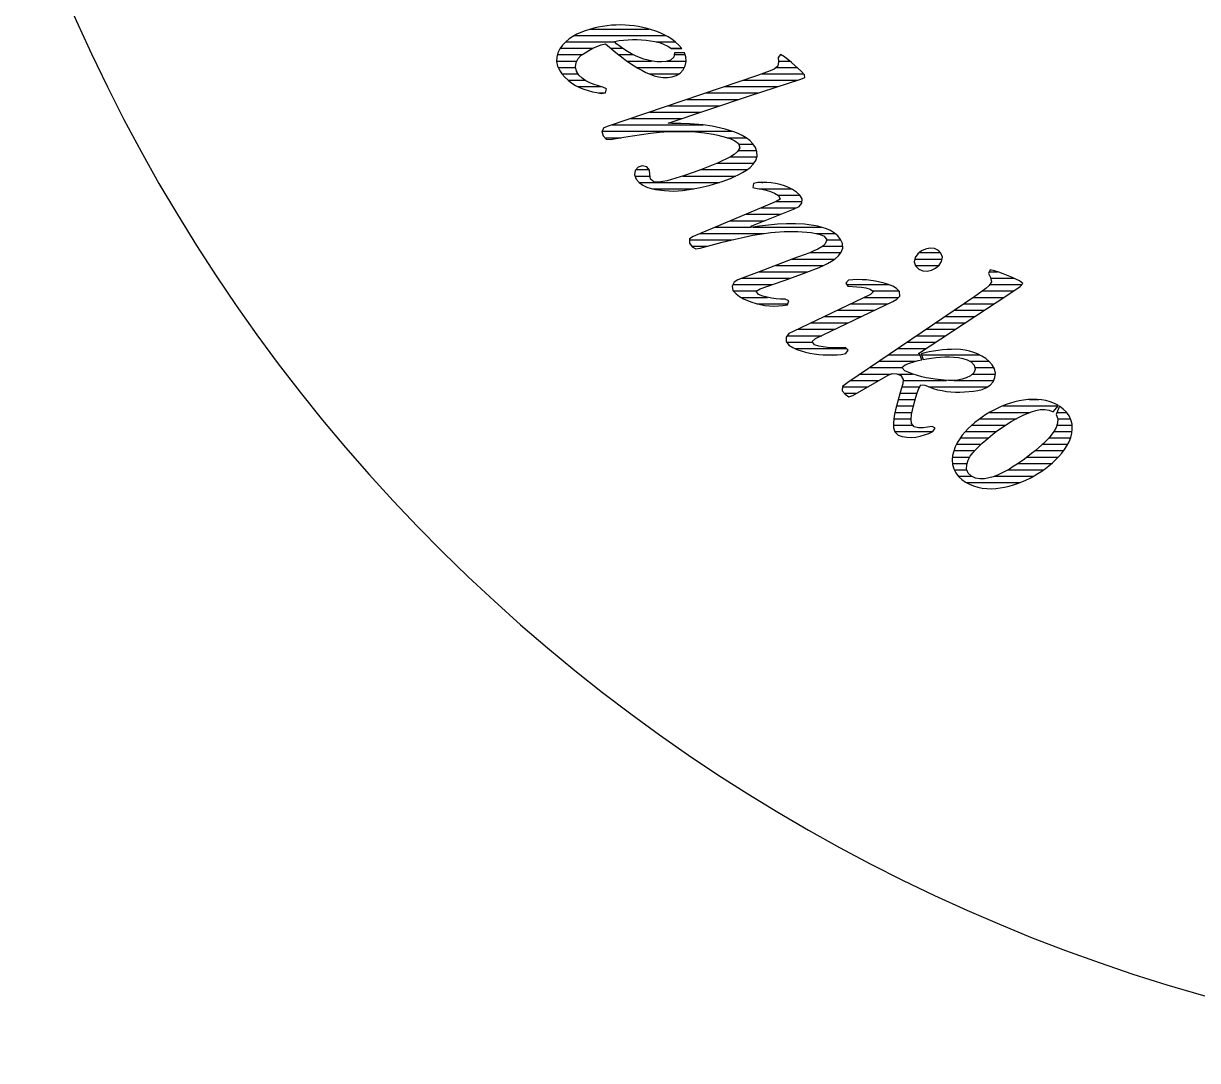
# Model space of a CAD drawing. Extents: x 0 to 93.7, y 0 to 54.9.
# Drawn here: x 36.22 to 54.59, y 0.35 to 16.59 of the extents above; entities that cross this region are included whole.
import ezdxf

# ---------------------------------------------------------------- set-up
doc = ezdxf.new("R2010")
doc.units = 0
doc.layers.add('20', color=53, linetype='CONTINUOUS')
doc.layers.add('21', color=4, linetype='CONTINUOUS')

msp = doc.modelspace()

# ---------------------------------------------------------------- linework, layer by layer
at = {"layer": '20'}
msp.add_arc((62.0945, 27.7584), 27.4064, 199.088, 349.9198, dxfattribs=at)
at = {"layer": '21'}
for p, q in [((45.2819, 16.5431), (45.2124, 16.5305)), ((45.3518, 16.5528), (45.2819, 16.5431)), ((45.422, 16.5596), (45.3518, 16.5528)), ((45.4925, 16.5634), (45.422, 16.5596)), ((45.563, 16.5643), (45.4925, 16.5634)), ((45.6335, 16.5623), (45.563, 16.5643)), ((45.7039, 16.5574), (45.6335, 16.5623)), ((45.774, 16.5495), (45.7039, 16.5574)), ((45.8438, 16.5388), (45.774, 16.5495)), ((45.913, 16.525), (45.8438, 16.5388)), ((44.817, 16.385), (44.7587, 16.3453)), ((44.8787, 16.4191), (44.817, 16.385)), ((44.844, 16.4), (46.2676, 16.4)), ((44.9428, 16.4486), (44.8787, 16.4191)), ((45.0086, 16.4741), (44.9428, 16.4486)), ((45.0756, 16.4962), (45.0086, 16.4741)), ((45.1436, 16.5149), (45.0756, 16.4962)), ((45.0896, 16.5), (46.0107, 16.5)), ((45.2124, 16.5305), (45.1436, 16.5149)), ((45.9815, 16.5084), (45.913, 16.525)), ((46.0494, 16.4889), (45.9815, 16.5084)), ((46.1162, 16.4664), (46.0494, 16.4889)), ((46.182, 16.4407), (46.1162, 16.4664)), ((46.2461, 16.4115), (46.182, 16.4407)), ((46.3083, 16.3781), (46.2461, 16.4115)), ((46.3678, 16.3402), (46.3083, 16.3781)), ((44.6147, 16.1917), (44.5829, 16.1288)), ((44.6562, 16.2487), (44.6147, 16.1917)), ((44.6207, 16.2), (45.1316, 16.2)), ((44.7047, 16.2998), (44.6562, 16.2487)), ((44.7587, 16.3453), (44.7047, 16.2998)), ((44.705, 16.3), (45.4768, 16.3)), ((45.007, 16.1306), (45.0677, 16.1665)), ((45.0677, 16.1665), (45.1301, 16.1993)), ((45.1301, 16.1993), (45.1944, 16.2285)), ((45.1944, 16.2285), (45.2604, 16.2532)), ((45.2604, 16.2532), (45.3283, 16.2701)), ((45.3283, 16.2701), (45.4903, 16.1339)), ((45.4116, 16.2), (45.5926, 16.2)), ((45.4704, 16.3083), (45.5401, 16.3196)), ((45.4997, 16.2701), (45.4704, 16.3083)), ((45.5554, 16.2268), (45.4997, 16.2701)), ((45.5401, 16.3196), (45.6102, 16.3281)), ((45.6126, 16.1855), (45.5554, 16.2268)), ((45.6102, 16.3281), (45.6805, 16.3339)), ((45.6716, 16.1468), (45.6126, 16.1855)), ((45.6805, 16.3339), (45.751, 16.3368)), ((45.751, 16.3368), (45.8215, 16.3367)), ((45.8215, 16.3367), (45.892, 16.3336)), ((45.892, 16.3336), (45.9623, 16.3274)), ((45.9623, 16.3274), (46.0322, 16.3179)), ((46.0322, 16.3179), (46.1016, 16.3051)), ((46.1016, 16.3051), (46.17, 16.288)), ((46.1221, 16.3), (46.42, 16.3)), ((46.17, 16.288), (46.2368, 16.2653)), ((46.2368, 16.2653), (46.3006, 16.2352)), ((46.3006, 16.2352), (46.3582, 16.1947)), ((46.3506, 16.2), (46.5165, 16.2)), ((46.3582, 16.1947), (46.5207, 16.1951)), ((46.4237, 16.2972), (46.3678, 16.3402)), ((46.475, 16.2488), (46.4237, 16.2972)), ((46.5207, 16.1951), (46.475, 16.2488)), ((44.5641, 16.061), (44.5616, 15.9906)), ((44.5616, 15.9906), (44.5763, 15.9218)), ((44.5619, 16), (44.8808, 16)), ((44.5829, 16.1288), (44.5641, 16.061)), ((44.5749, 16.1), (44.963, 16.1)), ((44.8687, 15.9765), (44.9009, 16.039)), ((44.9009, 16.039), (44.9491, 16.0903)), ((44.9491, 16.0903), (45.007, 16.1306)), ((45.4903, 16.1339), (45.6016, 16.0472)), ((45.5338, 16.1), (45.7561, 16.1)), ((45.6016, 16.0472), (45.6585, 16.0054)), ((45.6585, 16.0054), (45.7753, 15.9261)), ((45.6665, 16), (46.0498, 16)), ((45.7327, 16.1115), (45.6716, 16.1468)), ((45.796, 16.0803), (45.7327, 16.1115)), ((45.8613, 16.0535), (45.796, 16.0803)), ((45.9281, 16.0311), (45.8613, 16.0535)), ((45.9962, 16.0123), (45.9281, 16.0311)), ((46.0649, 15.9966), (45.9962, 16.0123)), ((46.1348, 15.9874), (46.0649, 15.9966)), ((46.2054, 15.9864), (46.1348, 15.9874)), ((46.2754, 15.9947), (46.2054, 15.9864)), ((46.3429, 16.0146), (46.2754, 15.9947)), ((46.2934, 16), (46.5888, 16)), ((46.3962, 16.0591), (46.3429, 16.0146)), ((46.4049, 16.127), (46.3962, 16.0591)), ((46.4015, 16.1), (46.5728, 16.1)), ((46.5625, 16.1303), (46.4049, 16.127)), ((46.5852, 16.0637), (46.5625, 16.1303)), ((46.5744, 15.9247), (46.5891, 15.9935)), ((46.5891, 15.9935), (46.5852, 16.0637)), ((48.0329, 15.9867), (48.0228, 15.9182)), ((48.0675, 16.1021), (48.0282, 16.0571)), ((48.0282, 16.0571), (48.0329, 15.9867)), ((48.032, 16), (48.2101, 16)), ((48.0657, 16.1), (48.071, 16.1)), ((48.1276, 16.0669), (48.0675, 16.1021)), ((48.2372, 15.978), (48.1276, 16.0669)), ((44.5763, 15.9218), (44.6061, 15.858)), ((44.5865, 15.9), (44.8603, 15.9)), ((44.6061, 15.858), (44.6462, 15.8)), ((44.6462, 15.8), (44.6923, 15.7466)), ((44.6462, 15.8), (44.8995, 15.8)), ((44.8586, 15.9071), (44.8687, 15.9765)), ((44.8746, 15.8388), (44.8586, 15.9071)), ((44.9127, 15.7796), (44.8746, 15.8388)), ((45.7753, 15.9261), (45.8354, 15.8892)), ((45.8177, 15.9), (46.5619, 15.9)), ((45.8354, 15.8892), (45.8968, 15.8544)), ((45.8968, 15.8544), (45.9597, 15.8225)), ((45.9597, 15.8225), (46.0243, 15.7941)), ((46.0109, 15.8), (46.4789, 15.8)), ((46.435, 15.7734), (46.4953, 15.8099)), ((46.4953, 15.8099), (46.5426, 15.8619)), ((46.5426, 15.8619), (46.5744, 15.9247)), ((47.9043, 15.8455), (47.705, 15.7742)), ((47.7771, 15.8), (48.4265, 15.8)), ((47.9687, 15.8743), (47.9043, 15.8455)), ((48.0228, 15.9182), (47.9687, 15.8743)), ((48.0004, 15.9), (48.3242, 15.9)), ((48.3423, 15.8838), (48.2372, 15.978)), ((48.393, 15.8348), (48.3423, 15.8838)), ((48.4419, 15.7839), (48.393, 15.8348)), ((44.6923, 15.7466), (44.7437, 15.6983)), ((44.7419, 15.7), (45.0049, 15.7)), ((44.7437, 15.6983), (44.7998, 15.6554)), ((44.7998, 15.6554), (44.8596, 15.6181)), ((44.8596, 15.6181), (44.9225, 15.5862)), ((44.9622, 15.7295), (44.9127, 15.7796)), ((45.0202, 15.6895), (44.9622, 15.7295)), ((45.0833, 15.6581), (45.0202, 15.6895)), ((45.1491, 15.6325), (45.0833, 15.6581)), ((45.2838, 15.5903), (45.1491, 15.6325)), ((47.705, 15.7742), (45.3671, 14.9779)), ((46.0243, 15.7941), (46.0906, 15.7701)), ((46.0906, 15.7701), (46.1588, 15.7518)), ((46.1588, 15.7518), (46.2284, 15.7409)), ((46.2284, 15.7409), (46.2989, 15.7396)), ((46.2989, 15.7396), (46.3686, 15.75)), ((46.3686, 15.75), (46.435, 15.7734)), ((47.4871, 15.7), (48.3315, 15.7)), ((47.5791, 15.4545), (48.3841, 15.7172)), ((48.3841, 15.7172), (48.4487, 15.7415)), ((48.4487, 15.7415), (48.4419, 15.7839)), ((44.8953, 15.6), (45.2529, 15.6)), ((44.9225, 15.5862), (44.9878, 15.5593)), ((44.9878, 15.5593), (45.0547, 15.5371)), ((45.0547, 15.5371), (45.1229, 15.5191)), ((45.1229, 15.5191), (45.192, 15.5049)), ((45.192, 15.5049), (45.2618, 15.4942)), ((45.2238, 15.5), (45.3291, 15.5)), ((45.2618, 15.4942), (45.329, 15.4996)), ((45.3454, 15.5635), (45.2838, 15.5903)), ((45.329, 15.4996), (45.3454, 15.5635)), ((46.3076, 15.0294), (47.5791, 15.4545)), ((46.8999, 15.5), (47.7184, 15.5)), ((47.1935, 15.6), (48.025, 15.6)), ((46.3128, 15.3), (47.1169, 15.3)), ((46.6064, 15.4), (47.416, 15.4)), ((45.7256, 15.1), (46.5187, 15.1)), ((46.0192, 15.2), (46.8178, 15.2)), ((45.3011, 14.9531), (45.2684, 14.8949)), ((45.2684, 14.8949), (45.2906, 14.8286)), ((45.2712, 14.9), (47.3042, 14.9)), ((45.3671, 14.9779), (45.3011, 14.9531)), ((45.432, 15), (46.8557, 15)), ((46.0316, 14.8702), (46.1719, 14.8853)), ((46.1719, 14.8853), (46.2422, 14.8912)), ((46.2422, 14.8912), (46.3831, 14.8983)), ((46.3637, 15.0195), (46.3076, 15.0294)), ((46.5048, 15.021), (46.3637, 15.0195)), ((46.3831, 14.8983), (46.4537, 14.8986)), ((46.4537, 14.8986), (46.5948, 14.8962)), ((46.6459, 15.0173), (46.5048, 15.021)), ((46.5948, 14.8962), (46.7357, 14.8892)), ((46.7867, 15.0074), (46.6459, 15.0173)), ((46.7357, 14.8892), (46.8762, 14.8757)), ((46.8568, 14.9999), (46.7867, 15.0074)), ((46.9963, 14.9788), (46.8568, 14.9999)), ((47.0655, 14.9651), (46.9963, 14.9788)), ((47.2024, 14.931), (47.0655, 14.9651)), ((47.2702, 14.9112), (47.2024, 14.931)), ((47.3372, 14.8891), (47.2702, 14.9112)), ((47.4029, 14.8633), (47.3372, 14.8891)), ((45.2906, 14.8286), (45.3358, 14.7754)), ((45.3149, 14.8), (45.5704, 14.8)), ((45.3358, 14.7754), (45.4045, 14.7702)), ((45.4045, 14.7702), (45.6129, 14.8076)), ((45.6129, 14.8076), (45.7521, 14.8307)), ((45.7521, 14.8307), (45.8916, 14.8517)), ((45.8916, 14.8517), (46.0316, 14.8702)), ((46.8762, 14.8757), (46.9461, 14.8659)), ((46.9461, 14.8659), (47.0156, 14.8537)), ((47.0156, 14.8537), (47.0846, 14.8391)), ((47.0846, 14.8391), (47.2212, 14.8038)), ((47.2212, 14.8038), (47.288, 14.7809)), ((47.2323, 14.8), (47.5226, 14.8)), ((47.288, 14.7809), (47.3517, 14.7508)), ((47.3517, 14.7508), (47.4075, 14.7081)), ((47.4666, 14.833), (47.4029, 14.8633)), ((47.4075, 14.7081), (47.4289, 14.6433)), ((47.4101, 14.7), (47.6366, 14.7)), ((47.5273, 14.7972), (47.4666, 14.833)), ((47.5837, 14.7549), (47.5273, 14.7972)), ((47.6333, 14.7048), (47.5837, 14.7549)), ((47.6728, 14.6464), (47.6333, 14.7048)), ((47.3408, 14.5379), (47.2808, 14.5008)), ((47.3954, 14.5824), (47.3408, 14.5379)), ((47.4289, 14.6433), (47.3954, 14.5824)), ((47.4051, 14.6), (47.6897, 14.6)), ((47.6968, 14.5803), (47.6728, 14.6464)), ((47.6989, 14.5102), (47.6968, 14.5803)), ((45.8366, 14.3368), (45.7899, 14.2852)), ((45.9033, 14.3576), (45.8366, 14.3368)), ((45.9719, 14.3448), (45.9033, 14.3576)), ((46.0148, 14.292), (45.9719, 14.3448)), ((46.9611, 14.3521), (46.8296, 14.301)), ((47.0911, 14.407), (46.9611, 14.3521)), ((47.0745, 14.4), (47.6501, 14.4)), ((47.1553, 14.4364), (47.0911, 14.407)), ((47.2187, 14.4674), (47.1553, 14.4364)), ((47.2808, 14.5008), (47.2187, 14.4674)), ((47.2794, 14.5), (47.6958, 14.5)), ((47.5334, 14.292), (47.5899, 14.3341)), ((47.5899, 14.3341), (47.6397, 14.3841)), ((47.6397, 14.3841), (47.6781, 14.4431)), ((47.6781, 14.4431), (47.6989, 14.5102)), ((45.7899, 14.2852), (45.7816, 14.2163)), ((45.7816, 14.2163), (45.8085, 14.1515)), ((45.7884, 14.2), (46.0239, 14.2)), ((45.8033, 14.3), (46.0083, 14.3)), ((45.8085, 14.1515), (45.854, 14.0979)), ((46.0197, 14.2217), (46.0148, 14.292)), ((46.0331, 14.1527), (46.0197, 14.2217)), ((46.0843, 14.1074), (46.0331, 14.1527)), ((46.4287, 14.1651), (46.2928, 14.1269)), ((46.5633, 14.2075), (46.4287, 14.1651)), ((46.5395, 14.2), (47.3675, 14.2)), ((46.6969, 14.2529), (46.5633, 14.2075)), ((46.8296, 14.301), (46.6969, 14.2529)), ((46.8268, 14.3), (47.5442, 14.3)), ((47.1508, 14.1135), (47.283, 14.1627)), ((47.283, 14.1627), (47.3479, 14.1906)), ((47.3479, 14.1906), (47.4115, 14.2211)), ((47.4115, 14.2211), (47.4735, 14.2546)), ((47.4735, 14.2546), (47.5334, 14.292)), ((45.8522, 14.1), (47.1095, 14.1)), ((45.854, 14.0979), (45.9114, 14.0571)), ((45.9114, 14.0571), (45.975, 14.0267)), ((45.975, 14.0267), (46.0421, 14.0049)), ((46.0421, 14.0049), (46.1111, 13.9901)), ((46.0649, 14), (46.7116, 14)), ((46.1541, 14.1015), (46.0843, 14.1074)), ((46.1111, 13.9901), (46.2511, 13.9726)), ((46.224, 14.1115), (46.1541, 14.1015)), ((46.2928, 14.1269), (46.224, 14.1115)), ((46.2511, 13.9726), (46.3214, 13.967)), ((46.3214, 13.967), (46.392, 13.9646)), ((46.392, 13.9646), (46.4625, 13.9661)), ((46.4625, 13.9661), (46.5328, 13.9717)), ((46.5328, 13.9717), (46.6724, 13.9923)), ((46.6724, 13.9923), (46.8109, 14.0196)), ((46.8109, 14.0196), (46.9481, 14.0527)), ((46.9481, 14.0527), (47.0837, 14.0916)), ((47.0837, 14.0916), (47.1508, 14.1135)), ((47.642, 14.0838), (47.6349, 14.019)), ((47.6349, 14.019), (47.7017, 14.0048)), ((47.7089, 14.0979), (47.642, 14.0838)), ((47.7017, 14.0048), (47.7713, 13.9933)), ((47.7794, 14.1002), (47.7089, 14.0979)), ((47.7309, 14), (48.231, 14)), ((47.7713, 13.9933), (47.8402, 13.9781)), ((47.7728, 14.1), (47.7872, 14.1)), ((47.8499, 14.0982), (47.7794, 14.1002)), ((47.8402, 13.9781), (47.9079, 13.9582)), ((47.9202, 14.0919), (47.8499, 14.0982)), ((47.9899, 14.0811), (47.9202, 14.0919)), ((48.0588, 14.0658), (47.9899, 14.0811)), ((48.1263, 14.0455), (48.0588, 14.0658)), ((48.192, 14.0197), (48.1263, 14.0455)), ((48.2549, 13.9879), (48.192, 14.0197)), ((48.3138, 13.949), (48.2549, 13.9879)), ((48.0002, 13.801), (46.6987, 13.2554)), ((47.9079, 13.9582), (47.9734, 13.9319)), ((47.9734, 13.9319), (48.0338, 13.8957)), ((47.9978, 13.8), (48.4025, 13.8)), ((48.0586, 13.8394), (48.0002, 13.801)), ((48.0267, 13.9), (48.3678, 13.9)), ((48.0338, 13.8957), (48.0586, 13.8394)), ((48.3665, 13.9022), (48.3138, 13.949)), ((48.4039, 13.8431), (48.3665, 13.9022)), ((48.4017, 13.774), (48.4039, 13.8431)), ((47.5207, 13.6), (48.0655, 13.6)), ((47.6154, 13.4202), (48.2707, 13.682)), ((47.7593, 13.7), (48.3103, 13.7)), ((48.2707, 13.682), (48.3565, 13.7211)), ((48.3565, 13.7211), (48.4017, 13.774)), ((47.2822, 13.5), (47.8151, 13.5)), ((47.5981, 13.3937), (47.6154, 13.4202)), ((47.7376, 13.4149), (47.5981, 13.3937)), ((47.8777, 13.4317), (47.7376, 13.4149)), ((48.0183, 13.4438), (47.8777, 13.4317)), ((48.1593, 13.4506), (48.0183, 13.4438)), ((48.3004, 13.4513), (48.1593, 13.4506)), ((48.4413, 13.4442), (48.3004, 13.4513)), ((48.5115, 13.4371), (48.4413, 13.4442)), ((48.5814, 13.4271), (48.5115, 13.4371)), ((48.6506, 13.4136), (48.5814, 13.4271)), ((48.719, 13.3961), (48.6506, 13.4136)), ((46.6987, 13.2554), (46.6416, 13.2166)), ((46.805, 13.3), (47.8054, 13.3)), ((47.0436, 13.4), (47.6022, 13.4)), ((47.358, 13.2126), (47.4956, 13.2439)), ((47.4956, 13.2439), (47.6339, 13.2721)), ((47.6339, 13.2721), (47.773, 13.2958)), ((47.6395, 13.4), (48.7037, 13.4)), ((47.773, 13.2958), (47.913, 13.3139)), ((47.913, 13.3139), (47.9832, 13.3205)), ((47.9832, 13.3205), (48.1241, 13.3292)), ((48.1241, 13.3292), (48.2652, 13.3316)), ((48.2652, 13.3316), (48.3357, 13.3303)), ((48.3357, 13.3303), (48.4062, 13.327)), ((48.4062, 13.327), (48.4765, 13.3214)), ((48.4765, 13.3214), (48.5466, 13.3131)), ((48.5466, 13.3131), (48.6162, 13.3011)), ((48.6162, 13.3011), (48.6845, 13.2837)), ((48.6206, 13.3), (48.9188, 13.3)), ((48.6845, 13.2837), (48.7491, 13.2558)), ((48.7858, 13.3734), (48.719, 13.3961)), ((48.7491, 13.2558), (48.7913, 13.2018)), ((48.8501, 13.3445), (48.7858, 13.3734)), ((48.9101, 13.3076), (48.8501, 13.3445)), ((48.9632, 13.2612), (48.9101, 13.3076)), ((49.0066, 13.2057), (48.9632, 13.2612)), ((46.6416, 13.2166), (46.6436, 13.1487)), ((46.6421, 13.2), (47.3073, 13.2)), ((46.6436, 13.1487), (46.6824, 13.09)), ((46.6758, 13.1), (46.9169, 13.1)), ((46.6824, 13.09), (46.7423, 13.058)), ((46.7423, 13.058), (46.8112, 13.0724)), ((46.8112, 13.0724), (47.1525, 13.1617)), ((47.1525, 13.1617), (47.358, 13.2126)), ((48.6504, 13.057), (48.5871, 13.0259)), ((48.7109, 13.0933), (48.6504, 13.057)), ((48.7642, 13.1394), (48.7109, 13.0933)), ((48.7187, 13.1), (49.038, 13.1)), ((48.7913, 13.2018), (48.7642, 13.1394)), ((48.7905, 13.2), (49.0091, 13.2)), ((49.0353, 13.1415), (49.0066, 13.2057)), ((49.0171, 13.0052), (49.0399, 13.0716)), ((49.0399, 13.0716), (49.0353, 13.1415)), ((50.335, 13.0571), (50.2716, 13.0263)), ((50.4038, 13.0715), (50.335, 13.0571)), ((50.4735, 13.0636), (50.4038, 13.0715)), ((50.5358, 13.0312), (50.4735, 13.0636)), ((48.2567, 12.9025), (47.7298, 12.6999)), ((48.2503, 12.9), (48.9168, 12.9)), ((48.5222, 12.9982), (48.2567, 12.9025)), ((48.5871, 13.0259), (48.5222, 12.9982)), ((48.5266, 13), (49.0132, 13)), ((48.8005, 12.8306), (48.8621, 12.865)), ((48.8621, 12.865), (48.9215, 12.903)), ((48.9215, 12.903), (48.975, 12.9489)), ((48.975, 12.9489), (49.0171, 13.0052)), ((50.1742, 12.9267), (50.1582, 12.8586)), ((50.1679, 12.9), (50.5931, 12.9)), ((50.216, 12.9831), (50.1742, 12.9267)), ((50.2716, 13.0263), (50.216, 12.9831)), ((50.2378, 13), (50.5672, 13)), ((50.5728, 12.9944), (50.5358, 13.0312)), ((50.5467, 12.8028), (50.5859, 12.8611)), ((50.5986, 12.9297), (50.5728, 12.9944)), ((50.5859, 12.8611), (50.5986, 12.9297)), ((47.7298, 12.6999), (47.4652, 12.6017)), ((47.7301, 12.7), (48.4918, 12.7)), ((47.9902, 12.8), (48.7397, 12.8)), ((48.2104, 12.5971), (48.4756, 12.6937)), ((48.4756, 12.6937), (48.6731, 12.77)), ((48.6731, 12.77), (48.7375, 12.7989)), ((48.7375, 12.7989), (48.8005, 12.8306)), ((50.1582, 12.8586), (50.1787, 12.7921)), ((50.1763, 12.8), (50.5434, 12.8)), ((50.1787, 12.7921), (50.2277, 12.7418)), ((50.2277, 12.7418), (50.2919, 12.7136)), ((50.2919, 12.7136), (50.362, 12.7092)), ((50.362, 12.7092), (50.4306, 12.7249)), ((50.4306, 12.7249), (50.4933, 12.7569)), ((50.4933, 12.7569), (50.5467, 12.8028)), ((51.3458, 12.7296), (51.3193, 12.6748)), ((51.3315, 12.7), (51.461, 12.7)), ((51.4142, 12.7144), (51.3458, 12.7296)), ((51.4817, 12.6936), (51.4142, 12.7144)), ((51.5483, 12.6703), (51.4817, 12.6936)), ((47.3391, 12.5401), (47.3119, 12.4767)), ((47.3219, 12.5), (47.9378, 12.5)), ((47.3996, 12.5758), (47.3391, 12.5401)), ((47.4652, 12.6017), (47.3996, 12.5758)), ((47.4609, 12.6), (48.2185, 12.6)), ((47.7451, 12.4314), (48.2104, 12.5971)), ((49.1296, 12.5686), (49.0854, 12.5241)), ((49.0854, 12.5241), (49.1205, 12.4751)), ((49.1026, 12.5), (49.7595, 12.5)), ((49.1999, 12.5747), (49.1296, 12.5686)), ((49.2704, 12.5772), (49.1999, 12.5747)), ((49.341, 12.5764), (49.2704, 12.5772)), ((49.4114, 12.5722), (49.341, 12.5764)), ((49.4816, 12.5649), (49.4114, 12.5722)), ((49.5514, 12.5543), (49.4816, 12.5649)), ((49.6205, 12.5404), (49.5514, 12.5543)), ((49.6889, 12.523), (49.6205, 12.5404)), ((49.7561, 12.5014), (49.6889, 12.523)), ((49.8214, 12.4749), (49.7561, 12.5014)), ((51.3193, 12.6748), (51.3501, 12.6113)), ((51.367, 12.5444), (51.3297, 12.4856)), ((51.3388, 12.5), (51.8413, 12.5)), ((51.3501, 12.6113), (51.367, 12.5444)), ((51.353, 12.6), (51.7196, 12.6)), ((51.6794, 12.6183), (51.5483, 12.6703)), ((51.8079, 12.5599), (51.6794, 12.6183)), ((51.8579, 12.5181), (51.8079, 12.5599)), ((51.815, 12.4713), (51.8579, 12.5181)), ((47.3119, 12.4767), (47.3215, 12.4075)), ((47.3215, 12.4075), (47.3697, 12.3566)), ((47.3286, 12.4), (47.6949, 12.4)), ((47.3697, 12.3566), (47.4264, 12.3146)), ((47.4264, 12.3146), (47.4872, 12.279)), ((47.6861, 12.3945), (47.7451, 12.4314)), ((47.7235, 12.345), (47.6861, 12.3945)), ((47.7892, 12.3194), (47.7235, 12.345)), ((47.8573, 12.3013), (47.7892, 12.3194)), ((49.4715, 12.3466), (48.263, 11.766)), ((51.105, 12.3154), (49.1198, 10.9681)), ((49.1205, 12.4751), (49.2612, 12.4655)), ((49.2612, 12.4655), (49.3314, 12.4577)), ((49.3314, 12.4577), (49.401, 12.4467)), ((49.401, 12.4467), (49.4697, 12.4303)), ((49.4697, 12.4303), (49.5227, 12.3916)), ((49.5227, 12.3916), (49.4715, 12.3466)), ((49.5112, 12.4), (49.9206, 12.4)), ((49.8833, 12.4412), (49.8214, 12.4749)), ((49.9295, 12.3902), (49.8833, 12.4412)), ((49.8834, 12.2704), (49.9317, 12.3204)), ((49.9317, 12.3204), (49.9295, 12.3902)), ((50.2261, 11.42), (51.6409, 12.3507)), ((51.2206, 12.3963), (51.105, 12.3154)), ((51.2768, 12.4389), (51.2206, 12.3963)), ((51.2254, 12.4), (51.7121, 12.4)), ((51.3297, 12.4856), (51.2768, 12.4389)), ((51.6409, 12.3507), (51.815, 12.4713)), ((47.4514, 12.3), (47.8641, 12.3)), ((47.4872, 12.279), (47.551, 12.2489)), ((47.551, 12.2489), (47.6169, 12.2237)), ((47.6169, 12.2237), (47.6844, 12.2031)), ((47.6844, 12.2031), (47.7531, 12.1868)), ((47.6974, 12.2), (48.179, 12.2)), ((47.7531, 12.1868), (47.8226, 12.1748)), ((47.8226, 12.1748), (47.8927, 12.1671)), ((47.9267, 12.288), (47.8573, 12.3013)), ((47.8927, 12.1671), (47.9632, 12.1639)), ((47.9966, 12.2787), (47.9267, 12.288)), ((47.9632, 12.1639), (48.0337, 12.1654)), ((48.0669, 12.2734), (47.9966, 12.2787)), ((48.0337, 12.1654), (48.104, 12.172)), ((48.1375, 12.2724), (48.0669, 12.2734)), ((48.104, 12.172), (48.1735, 12.1841)), ((48.1949, 12.2456), (48.1375, 12.2724)), ((48.1735, 12.1841), (48.1949, 12.2456)), ((48.6143, 11.6537), (49.8222, 12.2354)), ((49.1664, 12.2), (49.7487, 12.2)), ((49.3746, 12.3), (49.912, 12.3)), ((49.8222, 12.2354), (49.8834, 12.2704)), ((50.935, 12.2), (51.4118, 12.2)), ((51.0823, 12.3), (51.5638, 12.3)), ((48.7501, 12), (49.3334, 12)), ((48.9582, 12.1), (49.5411, 12.1)), ((50.6403, 12), (51.1078, 12)), ((50.7876, 12.1), (51.2598, 12.1)), ((48.263, 11.766), (48.1963, 11.7329)), ((48.3337, 11.8), (48.9182, 11.8)), ((48.5419, 11.9), (49.1258, 11.9)), ((50.3456, 11.8), (50.8037, 11.8)), ((50.4929, 11.9), (50.9557, 11.9)), ((48.1963, 11.7329), (48.1552, 11.6775)), ((48.1552, 11.6775), (48.1552, 11.6078)), ((48.1552, 11.6078), (48.1986, 11.5541)), ((48.1615, 11.6), (48.5672, 11.6)), ((48.1719, 11.7), (48.7105, 11.7)), ((48.5611, 11.6086), (48.6143, 11.6537)), ((48.596, 11.5593), (48.5611, 11.6086)), ((50.0509, 11.6), (50.4997, 11.6)), ((50.1983, 11.7), (50.6517, 11.7)), ((48.1986, 11.5541), (48.258, 11.5163)), ((48.258, 11.5163), (48.3219, 11.4863)), ((48.2927, 11.5), (49.0991, 11.5)), ((48.3219, 11.4863), (48.3883, 11.4624)), ((48.3883, 11.4624), (48.4562, 11.4433)), ((48.4562, 11.4433), (48.5251, 11.4282)), ((48.5251, 11.4282), (48.5947, 11.4164)), ((48.5947, 11.4164), (48.6647, 11.4076)), ((48.6633, 11.5384), (48.596, 11.5593)), ((48.7326, 11.5252), (48.6633, 11.5384)), ((48.6647, 11.4076), (48.735, 11.4015)), ((48.8026, 11.5166), (48.7326, 11.5252)), ((48.735, 11.4015), (48.8055, 11.398)), ((48.7649, 11.4), (48.9524, 11.4)), ((48.873, 11.5115), (48.8026, 11.5166)), ((48.8055, 11.398), (48.876, 11.3972)), ((48.9435, 11.5098), (48.873, 11.5115)), ((48.876, 11.3972), (48.9465, 11.3995)), ((49.0141, 11.5116), (48.9435, 11.5098)), ((48.9465, 11.3995), (49.0168, 11.4056)), ((49.0844, 11.5173), (49.0141, 11.5116)), ((49.0168, 11.4056), (49.0861, 11.4186)), ((49.1225, 11.4722), (49.0844, 11.5173)), ((49.0861, 11.4186), (49.1225, 11.4722)), ((49.7562, 11.4), (50.2491, 11.4)), ((49.9036, 11.5), (50.3477, 11.5)), ((50.2432, 11.4168), (50.2261, 11.42)), ((50.2755, 11.3239), (50.2432, 11.4168)), ((50.324, 11.4316), (50.2677, 11.4175)), ((50.2677, 11.4175), (50.3, 11.3289)), ((50.274, 11.4), (51.181, 11.4)), ((50.3929, 11.4465), (50.324, 11.4316)), ((50.4623, 11.4592), (50.3929, 11.4465)), ((50.5322, 11.4696), (50.4623, 11.4592)), ((50.6023, 11.4775), (50.5322, 11.4696)), ((50.6726, 11.4831), (50.6023, 11.4775)), ((50.7431, 11.4863), (50.6726, 11.4831)), ((50.8136, 11.4871), (50.7431, 11.4863)), ((50.8841, 11.4831), (50.8136, 11.4871)), ((50.954, 11.474), (50.8841, 11.4831)), ((51.0231, 11.4596), (50.954, 11.474)), ((51.0907, 11.4394), (51.0231, 11.4596)), ((51.1561, 11.4131), (51.0907, 11.4394)), ((51.2186, 11.3803), (51.1561, 11.4131)), ((49.6089, 11.3), (50.1765, 11.3)), ((49.9666, 11.1998), (50.0182, 11.2448)), ((50.0182, 11.2448), (50.0835, 11.2716)), ((50.0835, 11.2716), (50.1506, 11.2932)), ((50.1506, 11.2932), (50.2189, 11.3112)), ((50.2189, 11.3112), (50.2755, 11.3239)), ((50.3, 11.3289), (50.3571, 11.3396)), ((50.3571, 11.3396), (50.4268, 11.3503)), ((50.4268, 11.3503), (50.4969, 11.3587)), ((50.4969, 11.3587), (50.5672, 11.3644)), ((50.5672, 11.3644), (50.6377, 11.3675)), ((50.6377, 11.3675), (50.7083, 11.3677)), ((50.7083, 11.3677), (50.7787, 11.3644)), ((50.7787, 11.3644), (50.8489, 11.3568)), ((50.8489, 11.3568), (50.9182, 11.3437)), ((50.9182, 11.3437), (50.9855, 11.3226)), ((50.9855, 11.3226), (51.0473, 11.289)), ((51.0271, 11.3), (51.3261, 11.3)), ((51.0473, 11.289), (51.0951, 11.2377)), ((51.0951, 11.2377), (51.1108, 11.1702)), ((51.2773, 11.3412), (51.2186, 11.3803)), ((51.3311, 11.2957), (51.2773, 11.3412)), ((51.3776, 11.2427), (51.3311, 11.2957)), ((51.412, 11.1813), (51.3776, 11.2427)), ((49.1995, 10.7628), (49.7486, 11.0819)), ((49.3142, 11.1), (49.7931, 11.1)), ((49.4615, 11.2), (49.9668, 11.2)), ((49.7486, 11.0819), (49.8138, 11.1084)), ((49.8138, 11.1084), (49.8834, 11.1051)), ((49.8834, 11.1051), (49.947, 11.0753)), ((49.8942, 11.1), (50.1335, 11.1)), ((49.947, 11.0753), (49.9828, 11.0164)), ((50.0118, 11.1516), (49.9666, 11.1998)), ((50.0757, 11.1216), (50.0118, 11.1516)), ((50.1417, 11.0969), (50.0757, 11.1216)), ((50.2091, 11.0759), (50.1417, 11.0969)), ((50.2773, 11.0579), (50.2091, 11.0759)), ((50.3462, 11.0424), (50.2773, 11.0579)), ((50.4155, 11.0292), (50.3462, 11.0424)), ((50.4852, 11.0183), (50.4155, 11.0292)), ((50.9731, 11.0403), (50.9059, 11.0192)), ((51.0364, 11.0713), (50.9731, 11.0403)), ((51.0896, 11.1171), (51.0364, 11.0713)), ((51.0697, 11.1), (51.427, 11.1)), ((51.1108, 11.1702), (51.0896, 11.1171)), ((51.1038, 11.2), (51.4015, 11.2)), ((51.3931, 10.9788), (51.4217, 11.043)), ((51.4282, 11.1129), (51.412, 11.1813)), ((51.4217, 11.043), (51.4282, 11.1129)), ((49.0365, 10.9054), (49.0332, 10.8384)), ((49.0363, 10.9), (49.4356, 10.9)), ((49.1198, 10.9681), (49.0365, 10.9054)), ((49.1669, 11), (49.6076, 11)), ((49.9798, 10.9464), (49.9382, 10.8116)), ((49.9654, 10.9), (50.2442, 10.9)), ((49.9828, 11.0164), (49.9798, 10.9464)), ((49.9821, 11), (50.6653, 11)), ((50.2049, 10.8046), (50.2288, 10.8709)), ((50.2288, 10.8709), (50.2615, 10.9327)), ((50.2615, 10.9327), (50.3255, 10.9273)), ((50.3255, 10.9273), (50.39, 10.8987)), ((50.387, 10.9), (51.306, 10.9)), ((50.39, 10.8987), (50.4563, 10.8745)), ((50.4563, 10.8745), (50.524, 10.8549)), ((50.6254, 11.0024), (50.4852, 11.0183)), ((50.524, 10.8549), (50.5929, 10.8396)), ((50.5929, 10.8396), (50.6626, 10.8285)), ((50.6958, 10.9981), (50.6254, 11.0024)), ((50.7664, 10.9991), (50.6958, 10.9981)), ((50.8366, 11.0058), (50.7664, 10.9991)), ((50.7762, 11), (51.4026, 11)), ((50.9059, 11.0192), (50.8366, 11.0058)), ((51.085, 10.8294), (51.1546, 10.8409)), ((51.1546, 10.8409), (51.2226, 10.8597)), ((51.2226, 10.8597), (51.2874, 10.8876)), ((51.2874, 10.8876), (51.346, 10.9267)), ((51.346, 10.9267), (51.3931, 10.9788)), ((49.0332, 10.8384), (49.0753, 10.7822)), ((49.062, 10.8), (49.2636, 10.8)), ((49.0753, 10.7822), (49.1332, 10.7436)), ((49.1332, 10.7436), (49.1995, 10.7628)), ((49.9005, 10.6756), (49.8667, 10.5386)), ((49.9382, 10.8116), (49.9005, 10.6756)), ((49.9072, 10.7), (50.1728, 10.7)), ((49.9349, 10.8), (50.2034, 10.8)), ((50.1451, 10.6016), (50.1833, 10.7374)), ((50.1833, 10.7374), (50.2049, 10.8046)), ((50.6626, 10.8285), (50.7328, 10.8213)), ((50.7328, 10.8213), (50.8032, 10.8176)), ((50.8032, 10.8176), (50.8738, 10.8169)), ((50.8738, 10.8169), (50.9443, 10.8189)), ((50.9443, 10.8189), (51.085, 10.8294)), ((51.7305, 10.6624), (51.6626, 10.6433)), ((51.7993, 10.6779), (51.7305, 10.6624)), ((51.8688, 10.6901), (51.7993, 10.6779)), ((51.9388, 10.6986), (51.8688, 10.6901)), ((52.0092, 10.7029), (51.9388, 10.6986)), ((51.9618, 10.7), (52.1062, 10.7)), ((52.0798, 10.7023), (52.0092, 10.7029)), ((52.1501, 10.6961), (52.0798, 10.7023)), ((52.2195, 10.6836), (52.1501, 10.6961)), ((52.2873, 10.6643), (52.2195, 10.6836)), ((52.3527, 10.638), (52.2873, 10.6643)), ((49.8667, 10.5386), (49.8516, 10.4697)), ((49.8583, 10.5), (50.1223, 10.5)), ((49.8819, 10.6), (50.1448, 10.6)), ((50.1153, 10.4637), (50.1287, 10.5329)), ((50.1287, 10.5329), (50.1451, 10.6016)), ((51.3405, 10.5011), (51.2801, 10.4645)), ((51.3387, 10.5), (51.9707, 10.5)), ((51.4023, 10.5351), (51.3405, 10.5011)), ((51.4655, 10.5665), (51.4023, 10.5351)), ((51.53, 10.5951), (51.4655, 10.5665)), ((51.5957, 10.6208), (51.53, 10.5951)), ((51.5425, 10.6), (52.411, 10.6)), ((51.6626, 10.6433), (51.5957, 10.6208)), ((51.8634, 10.4546), (51.9279, 10.4832)), ((51.9279, 10.4832), (51.9936, 10.509)), ((51.9936, 10.509), (52.061, 10.5298)), ((52.061, 10.5298), (52.1301, 10.5436)), ((52.1301, 10.5436), (52.2005, 10.5469)), ((52.2005, 10.5469), (52.27, 10.5355)), ((52.27, 10.5355), (52.334, 10.5063)), ((52.334, 10.5063), (52.415, 10.6048)), ((52.415, 10.6048), (52.3527, 10.638)), ((52.4324, 10.594), (52.3808, 10.4646)), ((52.3949, 10.5), (52.5414, 10.5)), ((52.4892, 10.5522), (52.4324, 10.594)), ((52.5395, 10.5027), (52.4892, 10.5522)), ((52.5807, 10.4456), (52.5395, 10.5027)), ((49.839, 10.4002), (49.8322, 10.33)), ((49.8322, 10.33), (49.8339, 10.2596)), ((49.8329, 10.3), (50.1341, 10.3)), ((49.8516, 10.4697), (49.839, 10.4002)), ((49.839, 10.4), (50.109, 10.4)), ((50.1083, 10.3935), (50.1153, 10.4637)), ((50.1143, 10.3235), (50.1083, 10.3935)), ((50.1581, 10.2715), (50.1143, 10.3235)), ((51.0553, 10.2944), (51.0041, 10.2458)), ((51.1087, 10.3405), (51.0553, 10.2944)), ((51.0618, 10.3), (51.589, 10.3)), ((51.1641, 10.3842), (51.1087, 10.3405)), ((51.2213, 10.4256), (51.1641, 10.3842)), ((51.1859, 10.4), (51.7576, 10.4)), ((51.2801, 10.4645), (51.2213, 10.4256)), ((51.5572, 10.28), (51.6766, 10.3552)), ((51.6766, 10.3552), (51.8, 10.4235)), ((51.8, 10.4235), (51.8634, 10.4546)), ((52.4017, 10.3299), (52.3778, 10.2637)), ((52.3808, 10.4646), (52.4068, 10.3999)), ((52.3909, 10.3), (52.6283, 10.3)), ((52.4068, 10.3999), (52.4017, 10.3299)), ((52.4067, 10.4), (52.602, 10.4)), ((52.6105, 10.3818), (52.5807, 10.4456)), ((52.6275, 10.3134), (52.6105, 10.3818)), ((52.6316, 10.243), (52.6275, 10.3134)), ((49.8339, 10.2596), (49.8556, 10.193)), ((49.8533, 10.2), (50.45, 10.2)), ((49.8556, 10.193), (49.9057, 10.1443)), ((49.9057, 10.1443), (49.9717, 10.12)), ((49.9717, 10.12), (50.0413, 10.1089)), ((50.0413, 10.1089), (50.1118, 10.1074)), ((50.1118, 10.1074), (50.182, 10.1138)), ((50.2267, 10.2567), (50.1581, 10.2715)), ((50.182, 10.1138), (50.2513, 10.1271)), ((50.2972, 10.2581), (50.2267, 10.2567)), ((50.2513, 10.1271), (50.3192, 10.1463)), ((50.3672, 10.267), (50.2972, 10.2581)), ((50.3192, 10.1463), (50.3854, 10.1707)), ((50.4364, 10.2804), (50.3672, 10.267)), ((50.3854, 10.1707), (50.4497, 10.1996)), ((50.4876, 10.2512), (50.4364, 10.2804)), ((50.4497, 10.1996), (50.4876, 10.2512)), ((50.9104, 10.1405), (50.8692, 10.0832)), ((50.9556, 10.1946), (50.9104, 10.1405)), ((51.0041, 10.2458), (50.9556, 10.1946)), ((50.9607, 10.2), (51.4435, 10.2)), ((51.2765, 10.0666), (51.3856, 10.1561)), ((51.3856, 10.1561), (51.4418, 10.1988)), ((51.4418, 10.1988), (51.5572, 10.28)), ((52.3031, 10.1443), (52.2569, 10.0909)), ((52.3438, 10.2018), (52.3031, 10.1443)), ((52.3425, 10.2), (52.6269, 10.2)), ((52.3778, 10.2637), (52.3438, 10.2018)), ((52.5802, 10.0392), (52.6062, 10.1047)), ((52.6062, 10.1047), (52.6239, 10.173)), ((52.6239, 10.173), (52.6316, 10.243)), ((50.8007, 9.96), (50.7757, 9.8941)), ((50.8322, 10.0231), (50.8007, 9.96)), ((50.8207, 10), (51.2031, 10)), ((50.8692, 10.0832), (50.8322, 10.0231)), ((50.8813, 10.1), (51.3172, 10.1)), ((51.0767, 9.8677), (51.1233, 9.9206)), ((51.1233, 9.9206), (51.1726, 9.9711)), ((51.1726, 9.9711), (51.2238, 10.0197)), ((51.2238, 10.0197), (51.2765, 10.0666)), ((52.1567, 9.9917), (52.0504, 9.8988)), ((52.2078, 10.0403), (52.1567, 9.9917)), ((52.1654, 10), (52.5597, 10)), ((52.2569, 10.0909), (52.2078, 10.0403)), ((52.2648, 10.1), (52.6043, 10.1)), ((52.5092, 9.9174), (52.5474, 9.9767)), ((52.5474, 9.9767), (52.5802, 10.0392)), ((50.7591, 9.8255), (50.7526, 9.7553)), ((50.7526, 9.7553), (50.7579, 9.6851)), ((50.7567, 9.8), (51.0282, 9.8)), ((50.7757, 9.8941), (50.7591, 9.8255)), ((50.778, 9.9), (51.1051, 9.9)), ((50.9789, 9.6824), (51.0005, 9.7494)), ((51.0005, 9.7494), (51.0344, 9.8113)), ((51.0344, 9.8113), (51.0767, 9.8677)), ((51.8835, 9.7686), (51.7678, 9.6878)), ((51.9957, 9.8542), (51.8835, 9.7686)), ((51.9246, 9.8), (52.4121, 9.8)), ((52.0504, 9.8988), (51.9957, 9.8542)), ((52.0518, 9.9), (52.496, 9.9)), ((52.3192, 9.7095), (52.3708, 9.7576)), ((52.3708, 9.7576), (52.42, 9.8081)), ((52.42, 9.8081), (52.4664, 9.8613)), ((52.4664, 9.8613), (52.5092, 9.9174)), ((50.7568, 9.7), (50.9846, 9.7)), ((50.7579, 9.6851), (50.7763, 9.6171)), ((50.7763, 9.6171), (50.8075, 9.5539)), ((50.7847, 9.6), (50.9807, 9.6)), ((50.8075, 9.5539), (50.8498, 9.4976)), ((50.9761, 9.6122), (50.9789, 9.6824)), ((51.0007, 9.5468), (50.9761, 9.6122)), ((51.5869, 9.578), (51.5242, 9.5458)), ((51.6483, 9.6128), (51.5869, 9.578)), ((51.6258, 9.6), (52.1811, 9.6)), ((51.7086, 9.6495), (51.6483, 9.6128)), ((51.7678, 9.6878), (51.7086, 9.6495)), ((51.7852, 9.7), (52.308, 9.7)), ((52.0932, 9.5409), (52.1523, 9.5795)), ((52.1523, 9.5795), (52.2097, 9.6204)), ((52.2097, 9.6204), (52.2654, 9.6638)), ((52.2654, 9.6638), (52.3192, 9.7095)), ((50.848, 9.5), (51.052, 9.5)), ((50.8498, 9.4976), (50.9011, 9.4492)), ((50.9011, 9.4492), (50.9589, 9.4088)), ((50.9589, 9.4088), (51.0208, 9.3749)), ((50.975, 9.4), (51.8104, 9.4)), ((51.0524, 9.4996), (51.0007, 9.5468)), ((51.0208, 9.3749), (51.0858, 9.3475)), ((51.1166, 9.4708), (51.0524, 9.4996)), ((51.1859, 9.4585), (51.1166, 9.4708)), ((51.2564, 9.4606), (51.1859, 9.4585)), ((51.3258, 9.4731), (51.2564, 9.4606)), ((51.3936, 9.4926), (51.3258, 9.4731)), ((51.4598, 9.517), (51.3936, 9.4926)), ((51.4138, 9.5), (52.0236, 9.5)), ((51.5242, 9.5458), (51.4598, 9.517)), ((51.7096, 9.3646), (51.7765, 9.387)), ((51.7765, 9.387), (51.8423, 9.4123)), ((51.8423, 9.4123), (51.907, 9.4404)), ((51.907, 9.4404), (51.9705, 9.4713)), ((51.9705, 9.4713), (52.0326, 9.5048)), ((52.0326, 9.5048), (52.0932, 9.5409)), ((51.0858, 9.3475), (51.1533, 9.3271)), ((51.1533, 9.3271), (51.2225, 9.3133)), ((51.2225, 9.3133), (51.2926, 9.3059)), ((51.2926, 9.3059), (51.3631, 9.3043)), ((51.3631, 9.3043), (51.4336, 9.308)), ((51.4336, 9.308), (51.5036, 9.3164)), ((51.5036, 9.3164), (51.5731, 9.329)), ((51.5731, 9.329), (51.6417, 9.3452)), ((51.6417, 9.3452), (51.7096, 9.3646))]:
    msp.add_line(p, q, dxfattribs=at)

doc.saveas('drawing.dxf')
